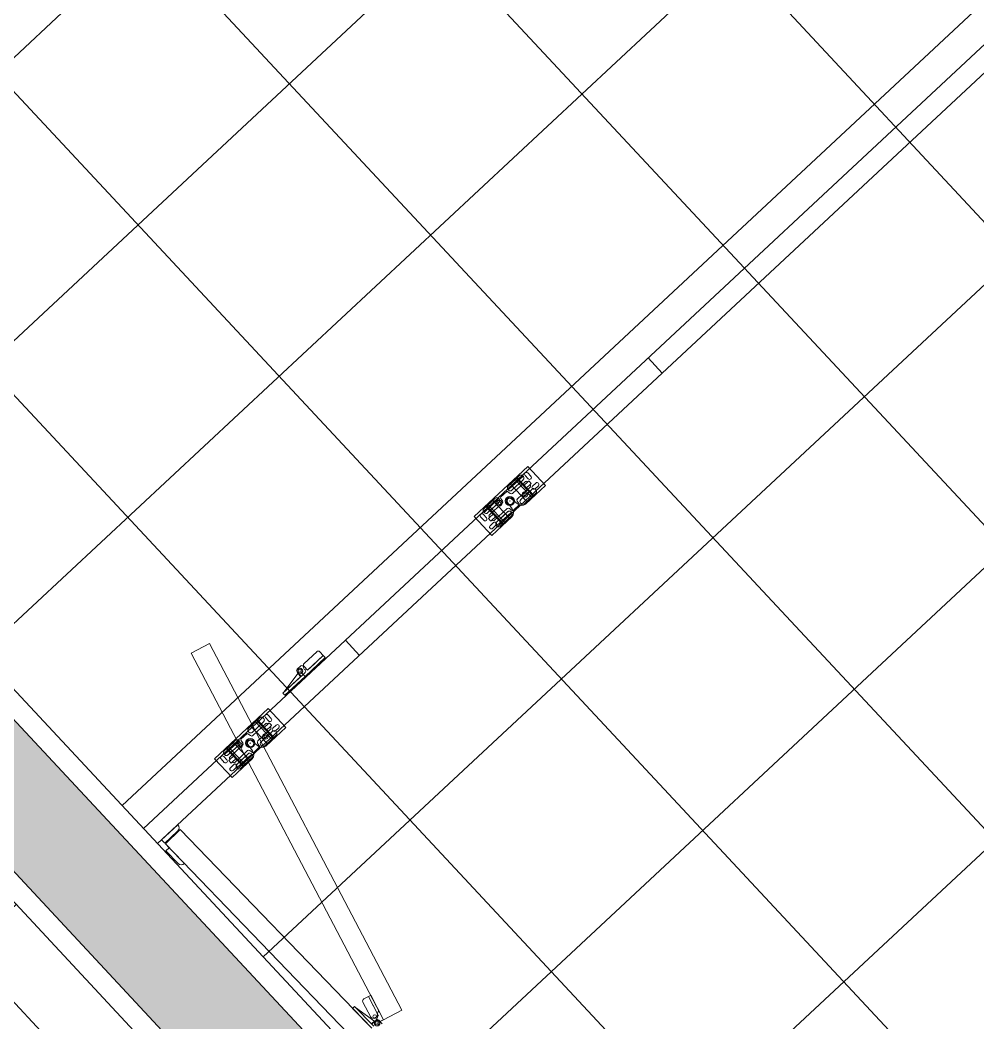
# Model space of a CAD drawing. Header units: millimetres. Extents: x -71377 to 516042, y -145869 to 441446.
# Drawn here: x 253669 to 255057, y 62566 to 64020 of the extents above; entities that cross this region are included whole.
import ezdxf

# ---------------------------------------------------------------- set-up
doc = ezdxf.new("R2010")
doc.units = ezdxf.units.MM
doc.header["$LTSCALE"] = 1000
for name, color, linetype, lineweight in [('A-hat', 251, 'Continuous', 5), ('A_cwall', 2, 'Continuous', 5), ('A_fnsh', 5, 'Continuous', 5), ('AA_위생', 4, 'Continuous', 5)]:
    doc.layers.add(name, color=color, linetype=linetype, lineweight=lineweight)

# ---------------------------------------------------------------- blocks, each defined once
blk = doc.blocks.new('위생기구_세면대2_너비변경_ - 위생기구_세면대2_너비변경_-8238297-지반층 배치도')
at = {"layer": 'AA_위생'}
for p, q in [((-749.6, 500), (750.4, 500)), ((750.4, 500), (750.4, 0)), ((-355.2, 176.4), (-361.7, 106.8)), ((-329.7, 176.4), (-355.2, 176.4)), ((-323.2, 106.8), (-329.7, 176.4)), ((329.7, 176.4), (323.2, 106.8)), ((355.2, 176.4), (329.7, 176.4)), ((361.7, 106.8), (355.2, 176.4)), ((-366.3, 102.7), (-369.1, 102.7)), ((-315.8, 102.7), (-318.6, 102.7)), ((318.6, 102.7), (315.8, 102.7)), ((369.1, 102.7), (366.3, 102.7)), ((-315.8, 77.3), (-369.1, 77.3)), ((369.1, 77.3), (315.8, 77.3))]:
    blk.add_line(p, q, dxfattribs=at)
for centre, radius in [((-342.4, 259.1), 209.1), ((342.4, 259.1), 209.1), ((-342.4, 259.1), 200), ((342.4, 259.1), 200), ((-342.4, 284.1), 23.6), ((342.4, 284.1), 23.6), ((-342.4, 284.1), 13.6), ((342.4, 284.1), 13.6), ((-387.9, 90), 22.7), ((-297, 90), 22.7), ((297, 90), 22.7), ((387.9, 90), 22.7), ((-342.4, 90), 7.27), ((342.4, 90), 7.27)]:
    blk.add_circle(centre, radius, dxfattribs=at)
for centre, radius, start, end in [((-342.4, 229.2), 198.6, 90, 109.3849), ((-342.4, 229.2), 198.6, 70.6151, 90), ((342.4, 229.2), 198.6, 90, 109.3849), ((342.4, 229.2), 198.6, 70.6151, 90), ((-351.9, 256), 170.1, 109.3849, 130.3466), ((-333, 256), 170.1, 49.6534, 70.6151), ((333, 256), 170.1, 109.3849, 130.3466), ((351.9, 256), 170.1, 49.6534, 70.6151), ((-366.4, 273.1), 147.6, 130.3466, 154.0053), ((-318.5, 273.1), 147.6, 25.9947, 49.6534), ((318.5, 273.1), 147.6, 130.3466, 154.0053), ((366.4, 273.1), 147.6, 25.9947, 49.6534), ((-388.9, 284.1), 122.6, 154.0053, 180), ((-296, 284.1), 122.6, 0, 25.9947), ((296, 284.1), 122.6, 154.0053, 180), ((388.9, 284.1), 122.6, 0, 25.9947), ((-388.9, 284.1), 122.6, 180, 205.9947), ((-296, 284.1), 122.6, 334.0053, 0), ((296, 284.1), 122.6, 180, 205.9947), ((388.9, 284.1), 122.6, 334.0053, 0), ((-366.4, 295), 147.6, 205.9947, 229.6534), ((-318.5, 295), 147.6, 310.3466, 334.0053), ((318.5, 295), 147.6, 205.9947, 229.6534), ((366.4, 295), 147.6, 310.3466, 334.0053), ((-351.9, 312.2), 170.1, 229.6534, 250.6151), ((-333, 312.2), 170.1, 289.3849, 310.3466), ((333, 312.2), 170.1, 229.6534, 250.6151), ((351.9, 312.2), 170.1, 289.3849, 310.3466), ((-342.4, 339), 198.6, 250.6151, 265.3623), ((-342.4, 339), 198.6, 274.6377, 289.3849), ((342.4, 339), 198.6, 250.6151, 265.3623), ((342.4, 339), 198.6, 274.6377, 289.3849), ((-366.3, 107.3), 4.55, 270, 354.6091), ((-318.6, 107.3), 4.55, 185.3909, 270), ((318.6, 107.3), 4.55, 270, 354.6091), ((366.3, 107.3), 4.55, 185.3909, 270)]:
    blk.add_arc(centre, radius, start, end, dxfattribs=at)
blk = doc.blocks.new('위생기구_큐비클_장애인_ - 위생기구_큐비클_장애인_-8238341-지반층 배치도')
at = {"layer": 'AA_위생'}
for p, q in [((-30, 0), (-30, -2195)), ((0, -2195), (0, 0)), ((-437.9, -14.5), (-38, -8)), ((-45.9, -8.1), (-77.9, -8.7)), ((-71.3, -1.9), (-46, -1.5)), ((-46, -1.5), (-45.9, -8.1)), ((-37.9, -8), (-45.9, -8.1)), ((-38, -8), (-37.5, -38)), ((-36.7, -33.3), (-36.7, -8)), ((-36.7, -8), (-30, -8)), ((-30, -8), (-30, 0)), ((-30, -8), (-30, -40)), ((-37.5, -38), (-437.5, -44.5)), ((-437.9, -55), (-436.7, -55.3)), ((-437.9, -55.2), (-436.7, -55.2)), ((-436.7, -55.2), (-437.9, -55.2)), ((-437.5, -44.5), (-397.5, -43.8)), ((-397.4, -47.8), (-437.4, -48.5)), ((-437.4, -55.8), (-437.1, -54.6)), ((-437.3, -55.8), (-437.3, -54.6)), ((-437.3, -54.6), (-437.3, -55.8)), ((-433.4, -48.5), (-399.4, -47.9)), ((-433.3, -55.1), (-433.4, -48.5)), ((-399.4, -47.9), (-433.3, -54.5)), ((-432.1, -48.4), (-433.2, -57.1)), ((-430.7, -63.9), (-428.7, -56.8)), ((-424.6, -54.5), (-400.9, -61)), ((-397.5, -43.8), (-397.4, -47.8)), ((-448, -94.4), (-440.1, -65.5)), ((-435.9, -59.8), (-443.2, -60)), ((-438.3, -59), (-440.1, -65.5)), ((-439, -61.6), (-440.1, -65.5)), ((-440.1, -65.5), (138.7, -223.8)), ((-440.1, -65.5), (-401.5, -76)), ((-400.5, -72.2), (-430.7, -63.9)), ((-425.8, -68.7), (-427.5, -64.8)), ((-400.5, -72.2), (-426.8, -65)), ((-425.9, -69.3), (-425.8, -68.7)), ((-401.5, -76), (-400.5, -72.2)), ((-398.5, -65.1), (-400.5, -72.2)), ((130.7, -252.7), (-448, -94.4)), ((3.7, -144.2), (-33.7, -144.2)), ((-33.7, -144.2), (-33.7, -184.2)), ((3.7, -250.8), (3.7, -144.2)), ((-29, -158.8), (-27.7, -158.8)), ((-28.3, -188.2), (-28.3, -158.8)), ((-27, -152.2), (-27, -158.8)), ((-21.7, -152.2), (-21.7, -158.8)), ((-17.7, -158.2), (-17.7, -160.2)), ((-13, -157.5), (-17, -157.5)), ((-12.3, -160.2), (-12.3, -158.2)), ((-9.7, -150.8), (-3, -150.8)), ((-9.7, -156.2), (-3, -156.2)), ((-2.3, -158.8), (-1, -158.8)), ((-1.7, -188.2), (-1.7, -158.8)), ((3.7, -168.2), (-33.7, -168.2)), ((3.7, -170.8), (-33.7, -170.8)), ((-32.3, -184.8), (-32.3, -162.2)), ((-32.3, -180.2), (-32.3, -166.8)), ((-32.3, -166.8), (2.3, -166.8)), ((-24.3, -166.8), (-32.3, -166.8)), ((-32.3, -166.8), (-32.3, -180.2)), ((-24.3, -162.2), (-24.3, -184.8)), ((-24.3, -180.2), (-24.3, -166.8)), ((-20.3, -161.5), (-20.3, -187.2)), ((-17.7, -160.2), (-19, -160.2)), ((-17.7, -166.8), (-17.7, -160.2)), ((-11, -160.2), (-12.3, -160.2)), ((-12.3, -166.8), (-12.3, -160.2)), ((-9.7, -161.5), (-9.7, -187.2)), ((-5.7, -184.8), (-5.7, -162.2)), ((2.3, -166.8), (-5.7, -166.8)), ((-5.7, -166.8), (-5.7, -180.2)), ((2.3, -162.2), (2.3, -184.8)), ((2.3, -166.8), (2.3, -180.2)), ((2.3, -180.2), (2.3, -166.8)), ((2.3, -180.2), (-32.3, -180.2)), ((-32.3, -180.2), (-24.3, -180.2)), ((-27.7, -188.2), (-29, -188.2)), ((-5.7, -180.2), (2.3, -180.2)), ((-1, -188.2), (-2.3, -188.2)), ((-28.3, -192), (-28.3, -203)), ((-22.6, -189.9), (-27.2, -190.6)), ((-15, -193.5), (-25.7, -192.2)), ((-15, -201.5), (-25.7, -202.8)), ((-15.6, -197.5), (-14.4, -197.5)), ((-15, -196.9), (-15, -198.1)), ((-7.4, -189.9), (-2.8, -190.6)), ((-1.7, -192), (-1.7, -203)), ((-33.7, -210.8), (-33.7, -250.8)), ((-32.3, -210.2), (-32.3, -232.8)), ((2.3, -214.8), (-32.3, -214.8)), ((-32.3, -214.8), (-32.3, -228.2)), ((-32.3, -228.2), (-32.3, -214.8)), ((-32.3, -214.8), (-24.3, -214.8)), ((-27.7, -206.8), (-29, -206.8)), ((-27.2, -204.4), (-22.6, -205.1)), ((-24.3, -232.8), (-24.3, -210.2)), ((-24.3, -214.8), (-24.3, -228.2)), ((-20.3, -207.8), (-20.3, -233.5)), ((-9.7, -207.8), (-9.7, -233.5)), ((-2.8, -204.4), (-7.4, -205.1)), ((-5.7, -210.2), (-5.7, -232.8)), ((-5.7, -214.8), (2.3, -214.8)), ((-1, -206.8), (-2.3, -206.8)), ((2.3, -232.8), (2.3, -210.2)), ((2.3, -228.2), (2.3, -214.8)), ((2.3, -214.8), (2.3, -228.2)), ((3.7, -224.2), (-33.7, -224.2)), ((3.7, -226.8), (-33.7, -226.8)), ((-32.3, -228.2), (2.3, -228.2)), ((-24.3, -228.2), (-32.3, -228.2)), ((-17.7, -228.2), (-17.7, -234.8)), ((-12.3, -228.2), (-12.3, -234.8)), ((2.3, -228.2), (-5.7, -228.2)), ((138.7, -223.8), (130.7, -252.7)), ((-29, -236.2), (-27.7, -236.2)), ((-27, -242.8), (-27, -236.2)), ((-21.7, -242.8), (-21.7, -236.2)), ((-17.7, -234.8), (-19, -234.8)), ((-17.7, -236.8), (-17.7, -234.8)), ((-13, -237.5), (-17, -237.5)), ((-11, -234.8), (-12.3, -234.8)), ((-12.3, -234.8), (-12.3, -236.8)), ((-9.7, -238.8), (-3, -238.8)), ((-9.7, -244.2), (-3, -244.2)), ((-2.3, -236.2), (-1, -236.2)), ((-33.7, -250.8), (3.7, -250.8)), ((5.5, -281.5), (1.5, -281.5)), ((1.5, -281.5), (1.5, -321.5)), ((5.5, -321.5), (5.5, -281.5)), ((5.5, -317.5), (5.5, -283.5)), ((5.5, -283.5), (11.5, -317.5)), ((5.5, -320.8), (5.5, -316.2)), ((5.5, -316.2), (14.2, -317.5)), ((12.1, -317.5), (5.5, -317.5)), ((5.5, -321.5), (1.5, -321.5)), ((1.5, -321.5), (8.2, -321.5)), ((8.2, -321.5), (1.5, -321.5)), ((1.5, -321.5), (5.5, -321.5)), ((1.5, -321.5), (1.5, -361.5)), ((5.5, -325.5), (5.5, -320.8)), ((5.5, -361.5), (5.5, -330.2)), ((5.5, -330.2), (12.8, -330.2)), ((5.5, -361.5), (5.5, -334.2)), ((8.8, -328.2), (8.2, -328.2)), ((11.6, -321.5), (12.7, -321.5)), ((12.7, -321.5), (11.6, -321.5)), ((11.6, -321.5), (12.7, -321.5)), ((12.1, -322.1), (12.1, -320.9)), ((12.1, -320.9), (12.1, -322.1)), ((12.1, -322.1), (12.1, -320.9)), ((14.8, -329.5), (12.8, -329.5)), ((16.1, -333.5), (16.1, -358.2)), ((16.8, -320.2), (16.8, -327.5)), ((1.5, -361.5), (5.5, -361.5)), ((12.8, -361.5), (5.5, -361.5)), ((-30, -400), (0, -400)), ((0, -400), (-30, -400)), ((3.7, -658.7), (-33.7, -658.7)), ((-33.7, -658.7), (-33.7, -698.7)), ((-27, -666.7), (-27, -673.3)), ((-21.7, -666.7), (-21.7, -673.3)), ((-9.7, -665.3), (-3, -665.3)), ((3.7, -765.3), (3.7, -658.7)), ((3.7, -682.7), (-33.7, -682.7)), ((-32.3, -699.3), (-32.3, -676.7)), ((-32.3, -694.7), (-32.3, -681.3)), ((-32.3, -681.3), (2.3, -681.3)), ((-24.3, -681.3), (-32.3, -681.3)), ((-32.3, -681.3), (-32.3, -694.7)), ((-29, -673.3), (-27.7, -673.3)), ((-28.3, -702.7), (-28.3, -673.3)), ((-24.3, -676.7), (-24.3, -699.3)), ((-24.3, -694.7), (-24.3, -681.3)), ((-20.3, -676), (-20.3, -701.7)), ((-17.7, -674.7), (-19, -674.7)), ((-17.7, -672.7), (-17.7, -674.7)), ((-17.7, -681.3), (-17.7, -674.7)), ((-13, -672), (-17, -672)), ((-12.3, -674.7), (-12.3, -672.7)), ((-11, -674.7), (-12.3, -674.7)), ((-12.3, -681.3), (-12.3, -674.7)), ((-9.7, -670.7), (-3, -670.7)), ((-9.7, -676), (-9.7, -701.7)), ((-5.7, -699.3), (-5.7, -676.7)), ((2.3, -681.3), (-5.7, -681.3)), ((-5.7, -681.3), (-5.7, -694.7)), ((-2.3, -673.3), (-1, -673.3)), ((-1.7, -702.7), (-1.7, -673.3)), ((2.3, -676.7), (2.3, -699.3)), ((2.3, -681.3), (2.3, -694.7)), ((2.3, -694.7), (2.3, -681.3)), ((3.7, -685.3), (-33.7, -685.3)), ((2.3, -694.7), (-32.3, -694.7)), ((-32.3, -694.7), (-24.3, -694.7)), ((-5.7, -694.7), (2.3, -694.7)), ((-27.7, -702.7), (-29, -702.7)), ((-28.3, -706.5), (-28.3, -717.5)), ((-22.6, -704.4), (-27.2, -705.1)), ((-15, -708), (-25.7, -706.7)), ((-15.6, -712), (-14.4, -712)), ((-15, -711.4), (-15, -712.6)), ((-7.4, -704.4), (-2.8, -705.1)), ((-1, -702.7), (-2.3, -702.7)), ((-1.7, -706.5), (-1.7, -717.5)), ((-33.7, -725.3), (-33.7, -765.3)), ((-32.3, -724.7), (-32.3, -747.3)), ((-27.7, -721.3), (-29, -721.3)), ((-27.2, -718.9), (-22.6, -719.6)), ((-15, -716), (-25.7, -717.3)), ((-24.3, -747.3), (-24.3, -724.7)), ((-20.3, -722.3), (-20.3, -748)), ((-9.7, -722.3), (-9.7, -748)), ((-2.8, -718.9), (-7.4, -719.6)), ((-5.7, -724.7), (-5.7, -747.3)), ((-1, -721.3), (-2.3, -721.3)), ((-1.7, -721.3), (-1.7, -750.7)), ((2.3, -747.3), (2.3, -724.7)), ((3.7, -738.7), (-33.7, -738.7)), ((2.3, -729.3), (-32.3, -729.3)), ((-32.3, -729.3), (-32.3, -742.7)), ((-32.3, -742.7), (-32.3, -729.3)), ((-32.3, -729.3), (-24.3, -729.3)), ((-24.3, -729.3), (-24.3, -742.7)), ((-5.7, -729.3), (2.3, -729.3)), ((2.3, -742.7), (2.3, -729.3)), ((2.3, -729.3), (2.3, -742.7)), ((3.7, -741.3), (-33.7, -741.3)), ((-32.3, -742.7), (2.3, -742.7)), ((-24.3, -742.7), (-32.3, -742.7)), ((-29, -750.7), (-27.7, -750.7)), ((-27, -757.3), (-27, -750.7)), ((-21.7, -757.3), (-21.7, -750.7)), ((-17.7, -749.3), (-19, -749.3)), ((-17.7, -742.7), (-17.7, -749.3)), ((-17.7, -751.3), (-17.7, -749.3)), ((-13, -752), (-17, -752)), ((-12.3, -742.7), (-12.3, -749.3)), ((-11, -749.3), (-12.3, -749.3)), ((-12.3, -749.3), (-12.3, -751.3)), ((-9.7, -753.3), (-3, -753.3)), ((2.3, -742.7), (-5.7, -742.7)), ((-2.3, -750.7), (-1, -750.7)), ((-33.7, -765.3), (3.7, -765.3)), ((-9.7, -758.7), (-3, -758.7)), ((-30, -1000), (0, -1000))]:
    blk.add_line(p, q, dxfattribs=at)
for centre, radius in [((-437.3, -55.2), 4), ((-437.3, -55.2), 4), ((-437.3, -55.2), 2.67), ((-437.3, -55.2), 2.67), ((-437.3, -55.2), 2.67), ((-428, -59.1), 2.67), ((-7, -184.2), 4), ((-7, -184.2), 2), ((-15, -197.5), 6.67), ((-15, -197.5), 5.33), ((-23, -220.2), 4), ((-23, -220.2), 2), ((12.1, -321.5), 4), ((12.1, -321.5), 4), ((12.1, -321.5), 2.67), ((12.1, -321.5), 2.67), ((12.1, -321.5), 2.67), ((-7, -698.7), 4), ((-7, -698.7), 2), ((-15, -712), 6.67), ((-15, -712), 5.33), ((-23, -734.7), 4), ((-23, -734.7), 2)]:
    blk.add_circle(centre, radius, dxfattribs=at)
for centre, radius, start, end in [((-71.2, -8.6), 6.67, 90.9654, 180.7768), ((-30, -33.3), 6.67, 180, 270), ((-435.9, -57.2), 2.67, 270.9654, 0.9654), ((-423.2, -55.4), 10.2, 184.7885, 249.4834), ((-425.5, -57.7), 3.33, 74.7045, 164.7045), ((-401.7, -64.2), 3.33, 344.7045, 74.7045), ((-29, -162.2), 3.33, 90, 180), ((-27.7, -162.2), 3.33, 0, 90), ((-24.3, -152.2), 2.67, 360, 180), ((-24.3, -158.8), 2.67, 180, 0), ((-17, -158.2), 0.667, 90, 180), ((-13, -158.2), 0.667, 0, 90), ((-9.7, -153.5), 2.67, 90, 270), ((-2.3, -162.2), 3.33, 90, 180), ((-3, -153.5), 2.67, 270, 90), ((-1, -162.2), 3.33, 0, 90), ((-19, -161.5), 1.33, 90, 180), ((-11, -161.5), 1.33, 0, 90), ((-25, -183.5), 8.69, 184.3987, 265.6013), ((-29, -184.8), 3.33, 180, 270), ((-27.7, -184.8), 3.33, 270, 0), ((-23, -187.2), 2.67, 279.4623, 360), ((-7, -187.2), 2.67, 180, 260.5377), ((-2.3, -184.8), 3.33, 180, 270), ((-1, -184.8), 3.33, 270, 360), ((-25, -211.5), 8.69, 94.3987, 175.6013), ((-27, -192), 1.33, 99.4623, 180), ((-27, -203), 1.33, 180, 260.5377), ((-15, -197.5), 4, 270, 90), ((-3, -192), 1.33, 0, 80.5377), ((-3, -203), 1.33, 279.4623, 0), ((-29, -210.2), 3.33, 90, 180), ((-27.7, -210.2), 3.33, 0, 90), ((-23, -207.8), 2.67, 0, 80.5377), ((-7, -207.8), 2.67, 99.4623, 180), ((-2.3, -210.2), 3.33, 90, 180), ((-1.9, -214.9), 0.0667, 296.5651, 90), ((-1, -210.2), 3.33, 0, 90), ((-29, -232.8), 3.33, 180, 270), ((-27.7, -232.8), 3.33, 270, 0), ((-24.3, -236.2), 2.67, 0, 180), ((-24.3, -242.8), 2.67, 180, 0), ((-19, -233.5), 1.33, 180, 270), ((-17, -236.8), 0.667, 180, 270), ((-13, -236.8), 0.667, 270, 0), ((-9.7, -241.5), 2.67, 90, 270), ((-11, -233.5), 1.33, 270, 0), ((-2.3, -232.8), 3.33, 180, 270), ((-3, -241.5), 2.67, 270, 90), ((-1, -232.8), 3.33, 270, 0), ((14.2, -320.2), 2.67, 360, 90), ((8.2, -325.5), 2.67, 180, 270), ((10.3, -330.5), 2.74, 21.1818, 121.9483), ((12.8, -333.5), 3.33, 0, 90), ((14.8, -327.5), 2, 270, 0), ((12.8, -358.2), 3.33, 270, 0), ((-24.3, -666.7), 2.67, 0, 180), ((-9.7, -668), 2.67, 90, 270), ((-3, -668), 2.67, 270, 90), ((-29, -676.7), 3.33, 90, 180), ((-27.7, -676.7), 3.33, 0, 90), ((-24.3, -673.3), 2.67, 180, 360), ((-19, -676), 1.33, 90, 180), ((-17, -672.7), 0.667, 90, 180), ((-13, -672.7), 0.667, 0, 90), ((-11, -676), 1.33, 0, 90), ((-2.3, -676.7), 3.33, 90, 180), ((-1, -676.7), 3.33, 0, 90), ((-25, -698), 8.69, 184.3987, 265.6013), ((-29, -699.3), 3.33, 180, 270), ((-27, -706.5), 1.33, 99.4623, 180), ((-27.7, -699.3), 3.33, 270, 0), ((-23, -701.7), 2.67, 279.4623, 360), ((-15, -712), 4, 270, 90), ((-7, -701.7), 2.67, 180, 260.5377), ((-2.3, -699.3), 3.33, 180, 270), ((-3, -706.5), 1.33, 0, 80.5377), ((-1, -699.3), 3.33, 270, 0), ((-25, -726), 8.69, 94.3987, 175.6013), ((-29, -724.7), 3.33, 90, 180), ((-27, -717.5), 1.33, 180, 260.5377), ((-27.7, -724.7), 3.33, 360, 90), ((-23, -722.3), 2.67, 0, 80.5377), ((-7, -722.3), 2.67, 99.4623, 180), ((-2.3, -724.7), 3.33, 90, 180), ((-3, -717.5), 1.33, 279.4623, 360), ((-1, -724.7), 3.33, 360, 90), ((-29, -747.3), 3.33, 180, 270), ((-27.7, -747.3), 3.33, 270, 360), ((-24.3, -750.7), 2.67, 0, 180), ((-19, -748), 1.33, 180, 270), ((-17, -751.3), 0.667, 180, 270), ((-13, -751.3), 0.667, 270, 360), ((-9.7, -756), 2.67, 90, 270), ((-11, -748), 1.33, 270, 0), ((-2.3, -747.3), 3.33, 180, 270), ((-3, -756), 2.67, 270, 90), ((-1, -747.3), 3.33, 270, 360), ((-24.3, -757.3), 2.67, 180, 0)]:
    blk.add_arc(centre, radius, start, end, dxfattribs=at)

msp = doc.modelspace()

# ---------------------------------------------------------------- hatches: boundary and pattern name
at = {"layer": 'A-hat'}
h = msp.add_hatch(dxfattribs=at)
h.set_pattern_fill('FP_150', color=256, scale=1000, style=0, pattern_type=2)
h.set_pattern_definition([(313, (254073.68, 64351.6), (219.406, 204.6), []), (43, (254073.68, 64351.6), (-204.6, 219.406), [])])
h.paths.add_polyline_path([(255504.9, 61071.1), (257110.3, 62568.1), (254361.8, 65515.5), (252756.5, 64018.5), (255503.4, 61072.7)])
h = msp.add_hatch(color=256, dxfattribs=at)
h.paths.add_polyline_path([(255530.1, 60780.1), (255639.8, 60882.4), (255488.8, 61028.7), (255386.9, 60933.7), (255523.3, 60787.5)])
h.paths.add_polyline_path([(254623.1, 61752.8), (254732.8, 61855.1), (251592.2, 65223), (251482.5, 65120.7), (253052.8, 63436.8)])
h = msp.add_hatch(dxfattribs=at)
h.set_pattern_fill('FP_151', color=256, scale=1000, style=0, pattern_type=2)
h.set_pattern_definition([(313, (252084.2, 62086.2), (219.406, 204.6), []), (43, (252084.2, 62086.2), (-204.6, 219.406), [])])
h.paths.add_polyline_path([(252090.4, 59938), (252093.8, 59949.4), (252086.7, 59941.9)])
h.paths.add_polyline_path([(252066.3, 59956.5), (252863.5, 60685.3), (252863.5, 60699.9), (254307.9, 62046.9), (252173.2, 64336), (249931.6, 62245.7), (252063.1, 59960)])
h.paths.add_polyline_path([(252848.9, 60645.3), (252850.8, 60662.2), (252847.1, 60650.5)])

# ---------------------------------------------------------------- linework, layer by layer
at = {"layer": 'A_cwall'}
for p, q in [((254732.8, 61855.1), (251411.5, 65416.8)), ((251482.5, 65120.7), (254623.1, 61752.8)), ((252714.1, 64020), (254732.8, 61855.1))]:
    msp.add_line(p, q, dxfattribs=at)
at = {"layer": 'A_fnsh'}
for p, q in [((254350.3, 62045.4), (252174.7, 64378.4)), ((252173.2, 64336), (254307.9, 62046.9)), ((254754.7, 61875.6), (252756.5, 64018.5))]:
    msp.add_line(p, q, dxfattribs=at)

# ---------------------------------------------------------------- block references
at = {"layer": 'AA_위생'}
for name, p, rotation in [('위생기구_큐비클_장애인_ - 위생기구_큐비클_장애인_-8238341-지반층 배치도', (253847.7, 62848.3), 133.0000012484748), ('위생기구_세면대2_너비변경_ - 위생기구_세면대2_너비변경_-8238297-지반층 배치도', (253796.6, 62595.1), 133.0000012484754)]:
    msp.add_blockref(name, p, dxfattribs=dict(at, rotation=rotation))

doc.saveas('drawing.dxf')
